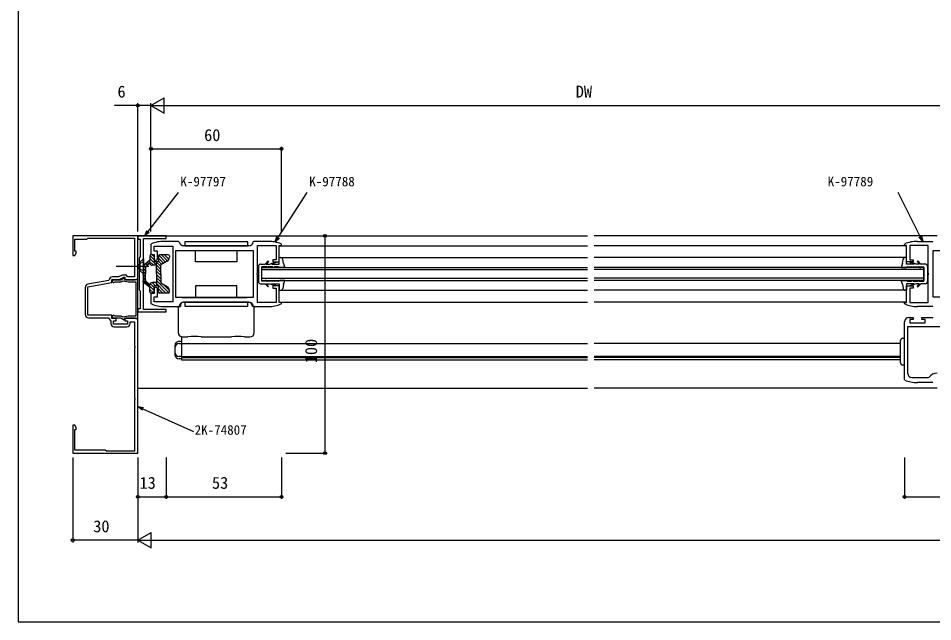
# Model space of a CAD drawing. Units: millimetres, scale not verified. Extents: x -437 to 438, y -681 to 679.
# Drawn here: x -436.7 to -16.3, y -681.4 to -403.8 of the extents above; entities that cross this region are included whole.
import ezdxf
from ezdxf.enums import TextEntityAlignment as Align

# ---------------------------------------------------------------- set-up
doc = ezdxf.new("R2010")
doc.units = ezdxf.units.MM
doc.header["$LTSCALE"] = 4
for name, color, linetype in [('0-2_YKK_11', 7, 'Continuous'), ('0-3_YKK_12', 2, 'Continuous'), ('0-4_YKK_13', 4, 'Continuous'), ('0-6_YKK_D', 6, 'Continuous'), ('0-7_YKK_ZWAK', 7, 'Continuous')]:
    doc.layers.add(name, color=color, linetype=linetype)
doc.styles.add('ＭＳ ゴシック', font='')
doc.styles.get('ＭＳ ゴシック').set_extended_font_data('MS Gothic')

msp = doc.modelspace()

# ---------------------------------------------------------------- linework, layer by layer
at = {"layer": '0-2_YKK_11'}
for p, q in [((-330.7, -508.396), (-360.7, -508.396)), ((-405.9, -527.591), (-405.9, -540.1)), ((-360.7, -534.396), (-330.7, -534.396)), ((-392.6, -545.7), (-386.8, -545.7))]:
    msp.add_line(p, q, dxfattribs=at)
for points in [[(-381.7, -603.9), (-381.7, -541.9), (-387.7, -541.9), (-387.7, -542.9), (-386.5, -542.9), (-386.5, -544.5), (-392.9, -544.5), (-392.9, -542.9), (-391.7, -542.9), (-391.7, -541.9), (-393.7, -541.9), (-393.7, -540.4), (-404.7, -540.4), (-404.7, -527.34), (-393.7, -525.4), (-393.7, -523.9), (-390.345, -523.9), (-388.2, -522.9), (-387.7, -522.9), (-387.7, -523.9), (-381.7, -523.9), (-381.7, -503.9), (-411.7, -503.9), (-411.7, -512.9), (-410.7, -512.9), (-410.07, -511.809), (-410.07, -510.9), (-410.7, -510.9), (-410.7, -505.4), (-405.2, -505.4), (-404.7, -504.9), (-383.3, -504.9), (-383.3, -517.442), (-383.18, -517.625), (-383.18, -518.175), (-383.3, -518.358), (-383.3, -522.7), (-386.5, -522.7), (-386.962, -521.9), (-388.895, -521.9)], [(-375.516, -507.57), (-375.7, -507.846), (-375.7, -512.396), (-374.2, -512.396), (-374.2, -514.646), (-373.45, -515.396), (-372.7, -514.646), (-372.7, -510.896), (-374.2, -510.896), (-374.2, -508.596), (-365.7, -508.596), (-365.7, -520.938), (-365.58, -521.121), (-365.58, -521.671), (-365.7, -521.854), (-365.7, -534.196), (-374.2, -534.196), (-374.2, -531.896), (-372.7, -531.896), (-372.7, -528.146), (-373.45, -527.396), (-374.2, -528.146), (-374.2, -530.396), (-375.7, -530.396), (-375.7, -534.946), (-375.516, -535.223)], [(-362.683, -506.657), (-362.98, -506.396), (-369.7, -506.396)], [(-321.7, -506.396), (-328.42, -506.396), (-328.717, -506.657)], [(-315.884, -535.223), (-315.7, -534.946), (-315.7, -534.496), (-316.7, -534.496), (-316.7, -526.896), (-319.7, -526.896), (-319.7, -527.896), (-318.2, -527.896), (-318.2, -534.496), (-326.7, -534.496), (-326.7, -521.854), (-326.82, -521.671), (-326.82, -521.121), (-326.7, -520.938), (-326.7, -508.296), (-318.2, -508.296), (-318.2, -514.896), (-319.7, -514.896), (-319.7, -515.896), (-316.7, -515.896), (-316.7, -508.296), (-315.7, -508.296), (-315.7, -507.846), (-315.884, -507.57)], [(-29.145, -535.223), (-29.328, -534.946), (-29.328, -534.496), (-28.328, -534.496), (-28.328, -526.896), (-25.328, -526.896), (-25.328, -527.896), (-26.828, -527.896), (-26.828, -534.496), (-18.328, -534.496), (-18.328, -521.854), (-18.208, -521.671), (-18.208, -521.121), (-18.328, -520.938), (-18.328, -508.296), (-26.828, -508.296), (-26.828, -514.896), (-25.328, -514.896), (-25.328, -515.896), (-28.328, -515.896), (-28.328, -508.296), (-29.328, -508.296), (-29.328, -507.846), (-29.145, -507.569)], [(-23.328, -506.396), (-16.609, -506.396), (-16.311, -506.657)], [(-16.328, -531.996), (29.172, -531.996), (29.172, -510.796)], [(15.672, -510.796), (-16.328, -510.796), (-16.328, -531.996)], [(-394.899, -524.151), (-395.147, -524.437), (-404.66, -526.114)], [(-388.895, -521.9), (-390.611, -522.7), (-393.4, -522.7)], [(-381.7, -541.85), (-381.7, -523.95), (-382.7, -523.95), (-382.873, -524.05), (-383.133, -524.2), (-387.45, -524.2), (-387.975, -523.29), (-389.551, -524.2), (-392.9, -524.2)], [(-392.401, -525.133), (-392.152, -525), (-389.337, -525), (-388.519, -524.528), (-386.168, -525), (-382.7, -525), (-382.7, -540.8), (-386.168, -540.8), (-388.519, -541.272), (-389.337, -540.8), (-392.152, -540.8), (-392.401, -540.667)], [(-369.7, -536.396), (-362.98, -536.396), (-362.683, -536.135)], [(-328.717, -536.135), (-328.42, -536.396), (-321.7, -536.396)], [(-16.311, -536.135), (-16.609, -536.396), (-23.328, -536.396)], [(-404.4, -541.6), (-395.2, -541.6), (-394.1, -543.171), (-394.1, -544.2)], [(-392.9, -541.6), (-389.551, -541.6), (-387.975, -542.51), (-387.45, -541.6), (-383.133, -541.6), (-382.873, -541.75), (-382.7, -541.85), (-381.7, -541.85)], [(-27.328, -541.4), (-25.328, -541.4), (-25.328, -542.4), (-26.828, -542.4), (-26.828, -543.9), (-19.828, -543.9), (-19.828, -542.4), (-21.328, -542.4), (-21.328, -541.4), (-16.609, -541.4), (-16.311, -541.661)], [(-385.3, -544.2), (-385.3, -543.4), (-383.3, -543.4), (-383.3, -554.442), (-383.18, -554.625), (-383.18, -555.175), (-383.3, -555.358), (-383.3, -578.442), (-383.18, -578.625), (-383.18, -579.175), (-383.3, -579.358), (-383.3, -602.9), (-396.2, -602.9), (-396.7, -602.4), (-410.7, -602.4), (-410.7, -592.9), (-410.07, -592.9), (-410.07, -591.991), (-410.7, -590.9), (-411.7, -590.9), (-411.7, -603.9), (-381.7, -603.9)], [(-29.145, -570.226), (-29.328, -569.95), (-29.328, -543.4)], [(17.672, -545.8), (-27.828, -545.8), (-27.828, -567)], [(-25.828, -569), (-18.176, -569), (-17.93, -568.872)], [(-16.311, -571.139), (-16.609, -571.4), (-23.328, -571.4)]]:
    msp.add_lwpolyline(points, dxfattribs=at)
for points in [[(-368.7, -503.9), (-381.7, -503.9), (-381.7, -505.4), (-380.7, -505.4), (-380.7, -513.7), (-380.9, -513.9), (-381.2, -514.2), (-381.2, -518.442), (-381.08, -518.625), (-381.08, -519.175), (-381.2, -519.358), (-381.2, -523.442), (-381.08, -523.625), (-381.08, -524.175), (-381.2, -524.358), (-381.2, -528.6), (-380.9, -528.9), (-380.7, -529.1), (-380.7, -537.4), (-381.7, -537.4), (-381.7, -538.9), (-368.7, -538.9), (-368.7, -537.7), (-379.2, -537.7), (-379.2, -525.358), (-379.32, -525.175), (-379.32, -524.625), (-379.2, -524.442), (-379.2, -521.858), (-379.32, -521.675), (-379.32, -521.125), (-379.2, -520.942), (-379.2, -518.358), (-379.32, -518.175), (-379.32, -517.625), (-379.2, -517.442), (-379.2, -505.1), (-368.7, -505.1)], [(-364.2, -510.596), (-328.7, -510.596), (-328.7, -532.196), (-364.2, -532.196)]]:
    msp.add_lwpolyline(points, close=True, dxfattribs=at)
for centre, radius, start, end in [((-369.7, -521.396), 15, 90.0001, 112.81494), ((-360.7, -506.396), 2, 187.49516, 269.9997), ((-330.7, -506.396), 2, 269.99978, 352.50484), ((-321.699, -521.396), 15, 67.18758, 90.00213), ((-23.329, -521.396), 15, 89.99762, 112.812), ((-393.4, -524.2), 1.5, 90, 178.12739), ((-392.9, -524.8), 0.6, 90.00003, 326.25104), ((-404.4, -527.591), 1.5, 100.00001, 179.99999), ((-369.701, -521.396), 15, 247.188, 270.00238), ((-360.7, -536.396), 2, 90.00011, 172.50598), ((-330.7, -536.396), 2, 7.49407, 90.00039), ((-321.7, -521.396), 15, 270.00003, 292.81504), ((-23.328, -521.396), 15, 247.18506, 269.9999), ((-404.4, -540.1), 1.5, 180.00001, 269.99999), ((-392.9, -541), 0.6, 33.74896, 269.99997), ((-27.328, -543.4), 2, 90.00001, 179.99999), ((-392.6, -544.2), 1.5, 180.00001, 269.99999), ((-386.8, -544.2), 1.5, 270.00001, 359.99999), ((-25.828, -567), 2, 180.00001, 269.99999), ((-14.328, -571.4), 4.4, 89.9979, 144.93745), ((-23.328, -556.4), 15, 247.18492, 270.00016)]:
    msp.add_arc(centre, radius, start, end, dxfattribs=at)
at = {"layer": '0-3_YKK_12'}
for p, q in [((-381.7, -503.9), (-174.96, -503.9)), ((-14.328, -503.9), (-171.96, -503.9)), ((-316.68, -508.403), (-174.96, -508.403)), ((-28.399, -508.403), (-171.96, -508.403)), ((-316.68, -513.896), (-174.96, -513.896)), ((-28.328, -513.896), (-171.96, -513.896)), ((-324.7, -524.396), (-324.7, -518.396)), ((-324.7, -518.396), (-174.96, -518.396)), ((-324.7, -519.396), (-174.96, -519.396)), ((-20.325, -518.396), (-171.96, -518.396)), ((-20.325, -519.396), (-171.96, -519.396)), ((-20.325, -518.396), (-20.325, -524.396)), ((-324.7, -523.396), (-174.96, -523.396)), ((-324.7, -524.396), (-174.96, -524.396)), ((-20.325, -523.396), (-171.96, -523.396)), ((-20.325, -524.396), (-171.96, -524.396)), ((-316.68, -528.896), (-174.96, -528.896)), ((-28.828, -528.896), (-171.96, -528.896)), ((-316.68, -534.403), (-174.96, -534.403)), ((-28.411, -534.403), (-171.96, -534.403)), ((-361.7, -550.396), (-361.7, -559.4)), ((-361.7, -553.4), (-174.96, -553.4)), ((-31.052, -553.4), (-171.96, -553.4)), ((-361.7, -559.4), (-174.96, -559.4)), ((-361.7, -559.9), (-361.7, -560.9)), ((-361.7, -559.9), (-174.96, -559.9)), ((-361.7, -560.9), (-174.96, -560.9)), ((-31.052, -559.4), (-171.96, -559.4)), ((-31.052, -559.9), (-171.96, -559.9)), ((-31.052, -560.9), (-171.96, -560.9)), ((-381.7, -573.9), (-174.96, -573.9)), ((-361.804, -573.89), (-361.804, -573.9)), ((-14.328, -573.9), (-171.96, -573.9))]:
    msp.add_line(p, q, dxfattribs=at)
at = {"layer": '0-4_YKK_13'}
for p, q in [((-374.727, -512.596), (-375.727, -512.596)), ((-374.227, -513.518), (-375.149, -512.596)), ((-369.003, -515.913), (-372.124, -512.793)), ((-367.727, -512.596), (-371.727, -512.596)), ((-368.11, -515.392), (-370.906, -512.596)), ((-367.446, -514.643), (-369.492, -512.596)), ((-379.2, -514.4), (-380.7, -515.9)), ((-376.227, -515.087), (-378.518, -517.023)), ((-377.372, -517.444), (-378.125, -516.691)), ((-376.227, -516.396), (-377.477, -517.541)), ((-376.633, -516.768), (-377.358, -516.043)), ((-374.591, -517.396), (-376.654, -515.334)), ((-376.227, -513.096), (-376.227, -515.087)), ((-371.227, -519.347), (-376.227, -514.347)), ((-374.227, -514.932), (-376.205, -512.953)), ((-374.227, -513.096), (-374.227, -515.896)), ((-372.227, -515.896), (-374.227, -515.896)), ((-371.227, -517.932), (-373.263, -515.896)), ((-373.227, -521.396), (-373.227, -515.896)), ((-372.227, -513.096), (-372.227, -515.896)), ((-369.9, -516.43), (-372.227, -514.104)), ((-370.797, -516.948), (-372.227, -515.518)), ((-368.227, -515.464), (-371.227, -517.196)), ((-367.227, -513.096), (-367.227, -513.732)), ((-325.3, -516.846), (-323.249, -516.846)), ((-323.249, -516.846), (-321.883, -515.393)), ((-321.6, -515.676), (-322.7, -516.846)), ((-322.7, -516.846), (-321.041, -516.846)), ((-321.6, -515.676), (-321.88, -515.396)), ((-321.041, -516.846), (-318.484, -515.877)), ((-318.276, -516.088), (-320.2, -516.846)), ((-320.2, -516.846), (-316.7, -516.846)), ((-318.276, -516.088), (-318.484, -515.877)), ((-316.7, -513.896), (-316.04, -513.896)), ((-316.7, -516.846), (-316.7, -513.896)), ((-314.76, -516.644), (-315.055, -514.723)), ((-30.264, -516.643), (-29.97, -514.723)), ((-28.328, -513.896), (-28.985, -513.896)), ((-28.325, -516.846), (-28.328, -513.896)), ((-24.825, -516.846), (-28.325, -516.846)), ((-26.749, -516.088), (-26.541, -515.877)), ((-26.749, -516.088), (-24.825, -516.846)), ((-23.983, -516.846), (-26.541, -515.877)), ((-22.325, -516.846), (-23.983, -516.846)), ((-23.425, -515.676), (-23.145, -515.396)), ((-23.425, -515.676), (-22.325, -516.846)), ((-21.776, -516.846), (-23.142, -515.393)), ((-19.725, -516.846), (-21.776, -516.846)), ((-376.7, -517.9), (-391.7, -517.9)), ((-379.2, -518.551), (-379.2, -521.396)), ((-378.227, -519.832), (-379.2, -518.832)), ((-378.227, -521.246), (-379.2, -520.246)), ((-378.179, -518.464), (-379.006, -517.638)), ((-378.227, -518.84), (-378.227, -521.396)), ((-373.227, -517.396), (-375.227, -517.396)), ((-371.227, -520.761), (-373.227, -518.76)), ((-371.227, -522.175), (-373.227, -520.175)), ((-371.227, -521.396), (-371.227, -517.196)), ((-326.3, -517.846), (-326.3, -524.946)), ((-324.7, -524.646), (-324.7, -518.146)), ((-322.5, -518.146), (-324.7, -518.146)), ((-322.712, -518.396), (-322.012, -518.146)), ((-319.7, -518.146), (-322.012, -518.146)), ((-320.7, -518.396), (-319.7, -518.146)), ((-320.7, -518.396), (-319.932, -518.396)), ((-319.932, -518.396), (-318.932, -518.146)), ((-317.2, -518.146), (-318.932, -518.146)), ((-314.2, -518.396), (-316.442, -518.396)), ((-30.825, -518.396), (-28.582, -518.396)), ((-27.825, -518.146), (-26.093, -518.146)), ((-25.093, -518.396), (-26.093, -518.146)), ((-24.325, -518.396), (-25.325, -518.146)), ((-25.325, -518.146), (-23.013, -518.146)), ((-24.325, -518.396), (-25.093, -518.396)), ((-22.313, -518.396), (-23.013, -518.146)), ((-22.525, -518.146), (-20.325, -518.146)), ((-20.325, -524.646), (-20.325, -518.146)), ((-18.725, -517.846), (-18.725, -524.946)), ((-374.227, -529.075), (-379.221, -524.081)), ((-379.2, -524.241), (-379.2, -521.396)), ((-378.227, -522.66), (-379.2, -521.66)), ((-378.222, -524.079), (-379.2, -523.075)), ((-378.227, -523.953), (-378.227, -521.396)), ((-376.227, -526.551), (-377.477, -525.252)), ((-373.227, -525.396), (-375.227, -525.396)), ((-373.576, -526.896), (-375.076, -525.396)), ((-368.862, -530.196), (-373.662, -525.396)), ((-373.227, -521.396), (-373.227, -526.896)), ((-371.227, -523.589), (-373.227, -521.589)), ((-371.227, -525.004), (-373.227, -523.003)), ((-367.501, -530.143), (-373.227, -524.417)), ((-371.227, -521.396), (-371.227, -525.596)), ((-322.5, -524.646), (-324.7, -524.646)), ((-322.712, -524.396), (-322.012, -524.646)), ((-319.7, -524.646), (-322.012, -524.646)), ((-320.7, -524.396), (-319.932, -524.396)), ((-320.7, -524.396), (-319.7, -524.646)), ((-319.932, -524.396), (-318.932, -524.646)), ((-317.2, -524.646), (-318.932, -524.646)), ((-314.2, -524.396), (-316.442, -524.396)), ((-30.825, -524.396), (-28.582, -524.396)), ((-27.825, -524.646), (-26.093, -524.646)), ((-25.093, -524.396), (-26.093, -524.646)), ((-24.325, -524.396), (-25.325, -524.646)), ((-25.325, -524.646), (-23.013, -524.646)), ((-24.325, -524.396), (-25.093, -524.396)), ((-22.313, -524.396), (-23.013, -524.646)), ((-22.525, -524.646), (-20.325, -524.646)), ((-376.227, -527.706), (-378.518, -525.769)), ((-376.227, -526.551), (-376.227, -526.396)), ((-376.227, -529.696), (-376.227, -527.706)), ((-374.551, -530.165), (-376.227, -528.489)), ((-374.227, -527.66), (-376.053, -525.833)), ((-372.227, -526.896), (-374.227, -526.896)), ((-374.227, -529.696), (-374.227, -526.896)), ((-372.227, -529.696), (-372.227, -526.896)), ((-370.277, -530.196), (-372.227, -528.246)), ((-371.691, -530.196), (-372.227, -529.66)), ((-368.227, -527.328), (-371.227, -525.596)), ((-367.227, -529.003), (-369.824, -526.406)), ((-367.227, -529.696), (-367.227, -529.06)), ((-325.3, -525.946), (-323.249, -525.946)), ((-323.249, -525.946), (-321.883, -527.399)), ((-321.6, -527.116), (-322.7, -525.946)), ((-322.7, -525.946), (-321.041, -525.946)), ((-321.6, -527.116), (-321.88, -527.396)), ((-321.042, -525.946), (-318.484, -526.916)), ((-320.2, -525.946), (-316.7, -525.946)), ((-318.277, -526.705), (-320.2, -525.946)), ((-318.277, -526.705), (-318.484, -526.915)), ((-316.7, -525.946), (-316.7, -528.896)), ((-316.7, -528.896), (-316.04, -528.896)), ((-314.76, -526.149), (-315.055, -528.069)), ((-30.264, -526.149), (-29.97, -528.069)), ((-28.328, -528.896), (-28.985, -528.896)), ((-28.325, -525.946), (-28.328, -528.896)), ((-24.825, -525.946), (-28.325, -525.946)), ((-26.748, -526.705), (-24.825, -525.946)), ((-26.748, -526.705), (-26.541, -526.915)), ((-23.983, -525.946), (-26.54, -526.916)), ((-22.325, -525.946), (-23.983, -525.946)), ((-23.425, -527.116), (-22.325, -525.946)), ((-23.425, -527.116), (-23.145, -527.396)), ((-21.776, -525.946), (-23.142, -527.399)), ((-19.725, -525.946), (-21.776, -525.946)), ((-374.727, -530.196), (-375.727, -530.196)), ((-367.727, -530.196), (-371.727, -530.196)), ((-361.45, -532.196), (-331.45, -532.196)), ((-363.2, -536.396), (-363.2, -548.396)), ((-363.2, -536.396), (-362.2, -536.396)), ((-362.2, -535.896), (-362.2, -536.396)), ((-330.7, -534.396), (-360.7, -534.396)), ((-329.2, -535.896), (-329.2, -536.396)), ((-328.2, -536.396), (-329.2, -536.396)), ((-328.2, -548.396), (-328.2, -536.396)), ((-361.2, -550.396), (-358.7, -550.396)), ((-352.7, -550.396), (-338.7, -550.396)), ((-332.7, -550.396), (-330.2, -550.396)), ((-364.7, -554.4), (-364.7, -558.4)), ((-362.7, -552.4), (-361.7, -552.4)), ((-362.7, -553.4), (-361.7, -553.4)), ((-31.052, -562.354), (-31.052, -551.987)), ((-30.052, -550.987), (-29.252, -550.987)), ((-361.7, -559.4), (-362.7, -559.4)), ((-29.252, -563.354), (-30.052, -563.354))]:
    msp.add_line(p, q, dxfattribs=at)
for points in [[(-360.2, -508.396), (-331.2, -508.396), (-331.2, -506.596), (-360.2, -506.596)], [(-360.2, -536.196), (-331.2, -536.196), (-331.2, -534.396), (-360.2, -534.396)]]:
    msp.add_lwpolyline(points, close=True, dxfattribs=at)
for points in [[(-336.2, -510.596), (-336.2, -515.896), (-355.2, -515.896), (-355.2, -510.596)], [(-379.2, -515.85), (-381.056, -516.755), (-381.664, -517.9)], [(-379.2, -514.4), (-379.2, -521.4), (-380.7, -519.9), (-380.7, -515.9)], [(-314.76, -516.644), (-314.518, -517.533), (-314.2, -518.396)], [(-30.264, -516.643), (-30.506, -517.533), (-30.825, -518.396)], [(-379.2, -519.95), (-381.056, -519.045), (-381.664, -517.9)], [(-322.712, -518.396), (-323.2, -518.396), (-322.5, -518.146)], [(-22.313, -518.396), (-21.825, -518.396), (-22.525, -518.146)], [(-322.712, -524.396), (-323.2, -524.396), (-322.5, -524.646)], [(-314.76, -526.149), (-314.518, -525.259), (-314.2, -524.396)], [(-30.264, -526.149), (-30.506, -525.259), (-30.825, -524.396)], [(-22.313, -524.396), (-21.825, -524.396), (-22.525, -524.646)], [(-336.2, -532.196), (-336.2, -526.896), (-355.2, -526.896), (-355.2, -532.196)], [(-361.7, -552.4), (-361.7, -560.4), (-362.7, -560.4)]]:
    msp.add_lwpolyline(points, dxfattribs=at)
for centre, radius, start, end in [((-375.727, -513.096), 0.5, 90, 180), ((-374.727, -513.096), 0.5, 0, 90), ((-371.727, -513.096), 0.5, 90, 180), ((-367.727, -513.096), 0.5, 0, 90), ((-377.225, -518.521), 1.975, 120.4827, 180.86836), ((-375.227, -516.396), 1, 180.00087, 270), ((-369.227, -513.732), 2, 299.99971, 0), ((-325.3, -517.846), 1, 90.00087, 179.99913), ((-316.04, -514.896), 1, 9.94999, 90.00087), ((-28.985, -514.896), 1, 89.99913, 170.05001), ((-19.725, -517.846), 1, 0.00087, 89.99913), ((-376.727, -518.84), 1.5, 119.99156, 180), ((-317.197, -519.411), 1.264, 53.35047, 90.12902), ((-27.828, -519.411), 1.264, 89.87098, 126.64953), ((-377.226, -524.276), 1.975, 178.9982, 229.11265), ((-376.727, -523.953), 1.5, 180, 240.00094), ((-375.227, -526.396), 1, 90, 180), ((-325.3, -524.946), 1, 180, 269.99913), ((-317.197, -523.382), 1.264, 269.87072, 306.64926), ((-27.828, -523.382), 1.264, 233.35074, 270.12928), ((-19.725, -524.946), 1, 270.00087, 0), ((-369.227, -529.06), 2, 0, 59.99467), ((-316.04, -527.896), 1, 269.99913, 350.05001), ((-28.985, -527.896), 1, 189.94999, 270.00087), ((-375.727, -529.696), 0.5, 180, 269.97202), ((-374.727, -529.696), 0.5, 269.97202, 0), ((-371.727, -529.696), 0.5, 180, 269.97202), ((-367.727, -529.696), 0.5, 269.97202, 0), ((-360.7, -535.896), 1.5, 90, 180), ((-330.7, -535.896), 1.5, 0, 90), ((-361.2, -548.396), 2, 180, 270), ((-355.7, -566.928), 16.802, 79.71447, 100.28553), ((-335.7, -566.928), 16.802, 79.71447, 100.28553), ((-330.2, -548.396), 2, 270, 0), ((-362.7, -554.4), 2, 90, 180), ((-362.7, -555.4), 2, 90, 180), ((-30.052, -551.987), 1, 90, 180.00004), ((-362.7, -557.4), 2, 180, 270), ((-362.7, -558.4), 2, 180, 270), ((-30.052, -562.354), 1, 179.99996, 270)]:
    msp.add_arc(centre, radius, start, end, dxfattribs=at)
at = {"layer": '0-6_YKK_D'}
for p, q in [((-375.7, -443.9), (-369.638, -440.4)), ((-369.638, -447.4), (-369.638, -440.4)), ((-381.7, -501.9), (-381.7, -442.9)), ((-375.7, -501.9), (-375.7, -442.9)), ((-375.7, -501.9), (-375.7, -442.9)), ((-375.7, -443.9), (-369.638, -447.4)), ((-375.7, -443.9), (-363.576, -443.9)), ((-368.7, -443.9), (23.672, -443.9)), ((-375.7, -501.9), (-375.7, -462.9)), ((-375.7, -463.9), (-315.7, -463.9)), ((-315.7, -501.9), (-315.7, -462.9)), ((-313.7, -503.9), (-294.7, -503.9)), ((-295.7, -503.9), (-295.7, -603.9)), ((-313.7, -603.9), (-294.7, -603.9)), ((-411.7, -605.9), (-411.7, -644.9)), ((-381.7, -605.9), (-381.7, -644.9)), ((-381.7, -605.9), (-381.7, -624.9)), ((-381.7, -605.9), (-381.7, -644.9)), ((-368.7, -605.9), (-368.7, -624.9)), ((-368.7, -605.9), (-368.7, -624.9)), ((-315.7, -605.9), (-315.7, -624.9)), ((-29.328, -605.9), (-29.328, -624.9)), ((-381.7, -623.9), (-368.7, -623.9)), ((-368.7, -623.9), (-315.7, -623.9)), ((-29.328, -623.9), (30.672, -623.9)), ((-381.7, -643.9), (-375.638, -640.4)), ((-375.638, -647.4), (-375.638, -640.4)), ((-381.7, -643.9), (-411.7, -643.9)), ((-381.7, -643.9), (-375.638, -647.4)), ((-381.7, -643.9), (-369.576, -643.9)), ((-374.7, -643.9), (376.3, -643.9))]:
    msp.add_line(p, q, dxfattribs=at)
for points in [[(-375.7, -443.9), (-381.7, -443.9), (-392.511, -443.9)], [(-378.596, -503.9), (-377.033, -501.886), (-363.073, -483.9)], [(-318.58, -506.724), (-317.196, -504.583), (-303.821, -483.9)], [(-20.863, -506.396), (-22.008, -504.118), (-32.174, -483.9)], [(-376.493, -502.305), (-378.596, -503.9), (-377.572, -501.467)], [(-316.622, -504.954), (-318.58, -506.724), (-317.769, -504.212)], [(-21.398, -503.811), (-20.863, -506.396), (-22.619, -504.425)], [(-379.659, -584.018), (-381.7, -582.344), (-379.095, -582.773)], [(-381.7, -582.344), (-379.377, -583.396), (-356.171, -593.9)]]:
    msp.add_lwpolyline(points, dxfattribs=at)
for centre in [(-381.7, -443.9), (-375.7, -463.9), (-315.7, -463.9), (-295.7, -503.9), (-295.7, -603.9), (-381.7, -623.9), (-368.7, -623.9), (-368.7, -623.9), (-315.7, -623.9), (-29.328, -623.9), (-411.7, -643.9)]:
    msp.add_circle(centre, 0.637, dxfattribs=at)
at = {"layer": '0-7_YKK_ZWAK'}
msp.add_line((-436.7, 643.6), (-436.7, -681.4), dxfattribs=at)
msp.add_lwpolyline([(-436.7, -681.4), (438.3, -681.4), (438.3, 643.6)], dxfattribs=at)

# ---------------------------------------------------------------- texts
at = {"layer": '0-6_YKK_D', "style": 'ＭＳ ゴシック'}
for s, height, p in [('6', 5.499, (-391.108, -441.9)), ('DW', 5.499, (-180.419, -441.9)), ('60', 5.499, (-351.261, -461.9)), ('K-97797', 4.399, (-362.187, -482.4)), ('K-97788', 4.399, (-302.935, -482.4)), ('K-97789', 4.399, (-64.595, -482.4)), ('2K-74807', 4.399, (-355.63, -596.694)), ('13', 5.499, (-380.953, -621.9)), ('53', 5.499, (-347.655, -621.9)), ('30', 5.499, (-402.24, -641.9))]:
    msp.add_text(s, height=height, dxfattribs=at).set_placement(p, align=Align.BOTTOM_LEFT)
msp.add_text('100', height=5.499, rotation=90, dxfattribs=at).set_placement((-297.7, -562.465), align=Align.BOTTOM_LEFT)

doc.saveas('drawing.dxf')
